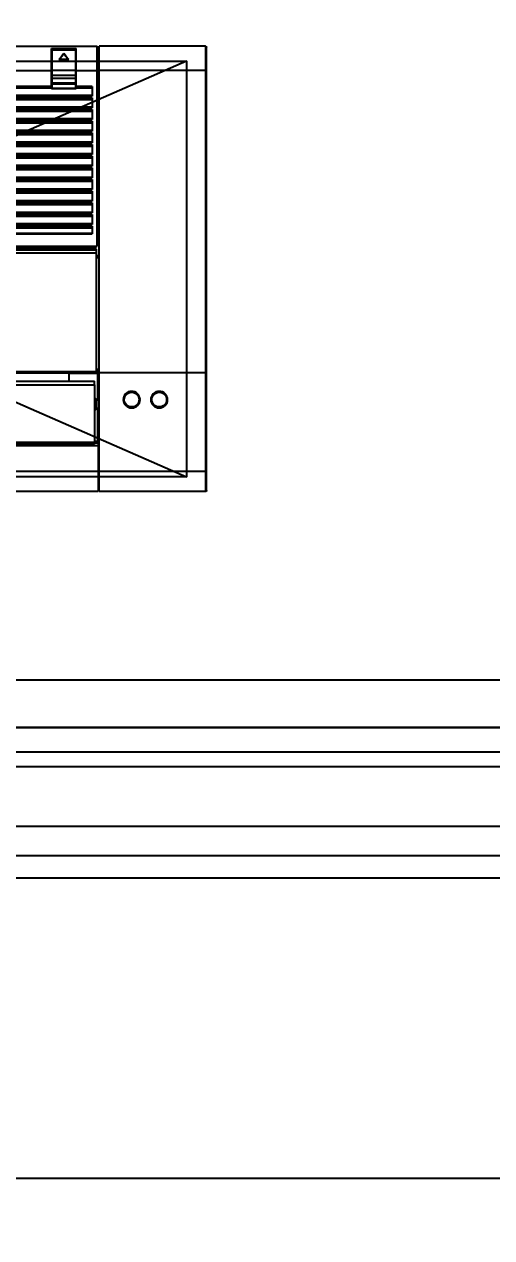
# Model space of a CAD drawing. Header units: millimetres. Extents: x 0 to 460473, y -68369 to 85219.
# Drawn here: x 261559 to 262031, y 8817 to 10043 of the extents above; entities that cross this region are included whole.
import ezdxf

# ---------------------------------------------------------------- set-up
doc = ezdxf.new("R2010")
doc.units = ezdxf.units.MM
doc.header["$LTSCALE"] = 50
for name, color, linetype in [('DIM', 7, 'Continuous'), ('ha', 8, 'Continuous'), ('win', 4, 'Continuous')]:
    doc.layers.add(name, color=color, linetype=linetype)
doc.styles.add('맑은 고딕', font='malgun.ttf')
doc.dimstyles.new('DH IN40', dxfattribs={"dimscale": 40, "dimtxt": 2.5, "dimasz": 1, "dimexe": 1.5, "dimexo": 1.5, "dimtad": 1, "dimdec": 7, "dimlunit": 6, "dimtxsty": '맑은 고딕', "dimblk": 'ARCHTICK', "dimcen": 2.5, "dimclrd": 256, "dimclre": 256, "dimclrt": 256, "dimadec": 0, "dimazin": 0, "dimtfac": 1, "dimtdec": 7, "dimtix": 1, "dimtmove": 0, "dimatfit": 3, "dimldrblk": 'ARCHTICK', "dimfxl": 1, "dimtfillclr": 1, "dimlwd": -1, "dimlwe": -1, "dimarcsym": 0})

# ---------------------------------------------------------------- blocks, each defined once
blk = doc.blocks.new('EWEDSF')
at = {"layer": 'win'}
for p, q in [((229374, 28199.2), (225784, 28199.2)), ((229364, 28111.7), (225784, 28111.7)), ((229364, 28111.7), (227544, 28111.7)), ((229374, 27999.2), (225784, 27999.2)), ((229364, 27999.2), (225784, 27999.2))]:
    blk.add_line(p, q, dxfattribs=at)
for points in [[(227544, 28151.7), (228499, 28151.7), (228499, 28126.7), (227544, 28126.7)], [(227544, 28051.7), (228499, 28051.7), (228499, 28021.7), (227544, 28021.7)]]:
    blk.add_lwpolyline(points, dxfattribs=at)
blk = doc.blocks.new('FSFSGF')
at = {"color": 8}
for p, q in [((325189.3, 83159.6), (325189.4, 83159.7)), ((325189.3, 83159.5), (325189.3, 83159.6)), ((325189.3, 83159.4), (325189.3, 83159.5)), ((325189.3, 83159.4), (325189.3, 83051.9)), ((325189.3, 83159.4), (325191.7, 83159.4)), ((325189.4, 83159.8), (325189.5, 83159.9)), ((325189.4, 83159.7), (325189.4, 83159.8)), ((325189.4, 83159.8), (325189.4, 83159.8)), ((325189.5, 83160), (325189.6, 83160.1)), ((325189.5, 83159.9), (325189.5, 83160)), ((325189.6, 83160.1), (325189.7, 83160.1)), ((325189.7, 83160.1), (325189.8, 83160.2)), ((325189.8, 83160.2), (325189.8, 83160.3)), ((325189.8, 83160.3), (325189.9, 83160.3)), ((325189.9, 83160.3), (325190, 83160.3)), ((325190, 83160.3), (325190.1, 83160.3)), ((325190.1, 83160.3), (325190.2, 83160.4)), ((325190.2, 83160.4), (325190.2, 83160.4)), ((325190.2, 83160.4), (325190.3, 83160.4)), ((325192.7, 83160.4), (325190.3, 83160.4)), ((325190.3, 83160.4), (325190.3, 83160.4)), ((325191.7, 83159.4), (325194.6, 83159.4)), ((325195.5, 83160.4), (325192.7, 83160.4)), ((325194.6, 83159.4), (325198, 83159.4)), ((325198.7, 83160.4), (325195.5, 83160.4)), ((325198, 83159.4), (325201.6, 83159.4)), ((325202.2, 83160.4), (325198.7, 83160.4)), ((325201.6, 83159.4), (325205.6, 83159.4)), ((325206, 83160.4), (325202.2, 83160.4)), ((325205.6, 83159.4), (325209.7, 83159.4)), ((325209.9, 83160.4), (325206, 83160.4)), ((325209.7, 83159.4), (325213.9, 83159.4)), ((325214, 83160.4), (325209.9, 83160.4)), ((325213.9, 83159.4), (325214, 83160.1)), ((325213.9, 83159.4), (325519.3, 83159.4)), ((325213.9, 83159.4), (325213.9, 83051.9)), ((325519.3, 83160.4), (325214, 83160.4)), ((325214, 83160.1), (325214, 83160.4)), ((325618.7, 83160.4), (325519.3, 83160.4)), ((325519.3, 83160.1), (325519.3, 83160.4)), ((325519.3, 83159.4), (325519.3, 83160.1)), ((325519.3, 83159.4), (325618.9, 83159.4)), ((325519.3, 83159.4), (325519.3, 83051.9)), ((325618.7, 83160.4), (325618.8, 83160.1)), ((325622.6, 83160.4), (325618.7, 83160.4)), ((325618.8, 83160.1), (325618.9, 83159.4)), ((325618.9, 83159.4), (325618.9, 83051.9)), ((325618.9, 83159.4), (325623, 83159.4)), ((325626.3, 83160.4), (325622.6, 83160.4)), ((325623, 83159.4), (325626.9, 83159.4)), ((325629.8, 83160.4), (325626.3, 83160.4)), ((325626.9, 83159.4), (325630.5, 83159.4)), ((325633, 83160.4), (325629.8, 83160.4)), ((325630.5, 83159.4), (325633.8, 83159.4)), ((325635.9, 83160.4), (325633, 83160.4)), ((325633.8, 83159.4), (325636.8, 83159.4)), ((325638.3, 83160.4), (325635.9, 83160.4)), ((325636.8, 83159.4), (325639.3, 83159.4)), ((325638.3, 83160.4), (325638.4, 83160.4)), ((325638.4, 83160.4), (325638.4, 83160.4)), ((325638.4, 83160.4), (325638.5, 83160.4)), ((325638.5, 83160.4), (325638.5, 83160.3)), ((325638.5, 83160.3), (325638.6, 83160.3)), ((325638.6, 83160.3), (325638.7, 83160.3)), ((325638.7, 83160.3), (325638.8, 83160.3)), ((325638.8, 83160.3), (325638.9, 83160.2)), ((325638.9, 83160.2), (325638.9, 83160.1)), ((325638.9, 83160.1), (325639, 83160.1)), ((325639, 83160.1), (325639.1, 83160)), ((325639.1, 83160), (325639.1, 83159.9)), ((325639.1, 83159.9), (325639.2, 83159.8)), ((325639.2, 83159.8), (325639.2, 83159.8)), ((325639.2, 83159.8), (325639.3, 83159.7)), ((325639.3, 83159.7), (325639.3, 83159.6)), ((325639.3, 83159.6), (325639.3, 83159.5)), ((325639.3, 83159.5), (325639.3, 83159.4)), ((325639.3, 83159.4), (325639.3, 83051.9)), ((325541.6, 83119.7), (325540.4, 83118.7)), ((325540.8, 83118.5), (325542.3, 83119.6)), ((325543.1, 83120.5), (325541.6, 83119.7)), ((325544, 83120.4), (325541.9, 83119.4)), ((325542.3, 83119.6), (325544.2, 83120.4)), ((325542.3, 83119), (325543.6, 83119.7)), ((325544.6, 83121), (325543.1, 83120.5)), ((325543.6, 83119.7), (325545, 83120.1)), ((325546.3, 83120.7), (325544, 83120.4)), ((325544.2, 83120.4), (325546.2, 83120.7)), ((325546.3, 83121.2), (325544.6, 83121)), ((325545, 83120.1), (325546.4, 83120.2)), ((325546.2, 83120.7), (325546.2, 83120.7)), ((325546.2, 83120.7), (325546.3, 83120.7)), ((325547.9, 83121.1), (325546.3, 83121.2)), ((325546.3, 83120.7), (325548.6, 83120.3)), ((325548.6, 83120.4), (325546.3, 83120.7)), ((325546.4, 83120.2), (325547.9, 83120.1)), ((325549.5, 83120.6), (325547.9, 83121.1)), ((325547.9, 83120.1), (325549.3, 83119.6)), ((325550.7, 83119.3), (325548.6, 83120.4)), ((325548.6, 83120.3), (325550.8, 83119.3)), ((325549.3, 83119.6), (325550.5, 83118.9)), ((325551, 83119.8), (325549.5, 83120.6)), ((325552.2, 83118.8), (325551, 83119.8)), ((325538.1, 83114.3), (325538, 83112.6)), ((325538, 83112.6), (325538.1, 83111)), ((325538.6, 83115.9), (325538.1, 83114.3)), ((325538.1, 83111), (325538.6, 83109.4)), ((325538.8, 83115.2), (325538.4, 83113.5)), ((325538.4, 83112.8), (325538.5, 83114)), ((325538.4, 83113.5), (325538.5, 83111.5)), ((325538.5, 83111.5), (325538.4, 83112.8)), ((325538.5, 83114), (325538.9, 83115.6)), ((325538.8, 83110.1), (325538.5, 83111.5)), ((325538.5, 83111.5), (325539, 83109.6)), ((325539.3, 83117.4), (325538.6, 83115.9)), ((325538.6, 83109.4), (325539.4, 83107.9)), ((325539.5, 83116.8), (325538.8, 83115.2)), ((325539.5, 83108.7), (325538.8, 83110.1)), ((325538.9, 83115.6), (325539.6, 83117)), ((325539, 83112.8), (325539.1, 83114.2)), ((325539.1, 83111.3), (325539, 83112.8)), ((325539, 83109.6), (325540.1, 83107.7)), ((325539.1, 83114.2), (325539.6, 83115.6)), ((325539.5, 83109.9), (325539.1, 83111.3)), ((325540.4, 83118.7), (325539.3, 83117.4)), ((325539.4, 83107.9), (325540.5, 83106.6)), ((325540.5, 83118.2), (325539.5, 83116.8)), ((325540.2, 83108.6), (325539.5, 83109.9)), ((325540.5, 83107.3), (325539.5, 83108.7)), ((325539.6, 83117), (325540.8, 83118.5)), ((325539.6, 83115.6), (325540.2, 83116.9)), ((325540.1, 83107.7), (325541.7, 83106.2)), ((325540.2, 83116.9), (325541.2, 83118.1)), ((325541.1, 83107.5), (325540.2, 83108.6)), ((325541.9, 83119.4), (325540.5, 83118.2)), ((325542.2, 83106.5), (325541.1, 83107.5)), ((325541.2, 83118.1), (325542.3, 83119)), ((325551.5, 83107.4), (325550.4, 83106.4)), ((325550.5, 83118.9), (325551.6, 83118)), ((325552.1, 83118.1), (325550.7, 83119.3)), ((325550.8, 83119.3), (325552.1, 83118.1)), ((325552.5, 83108.5), (325551.5, 83107.4)), ((325551.6, 83118), (325552.5, 83116.8)), ((325551.9, 83107.1), (325553, 83108.6)), ((325552.1, 83118.1), (325553.1, 83116.7)), ((325553.1, 83116.7), (325552.1, 83118.1)), ((325553.1, 83108.7), (325552.1, 83107.3)), ((325553.3, 83117.5), (325552.2, 83118.8)), ((325552.4, 83106.8), (325553.4, 83108.1)), ((325552.5, 83116.8), (325553.2, 83115.5)), ((325553.2, 83109.8), (325552.5, 83108.5)), ((325553, 83108.6), (325553.7, 83109.9)), ((325553.1, 83116.7), (325553.9, 83114.8)), ((325553.7, 83115.5), (325553.1, 83116.7)), ((325553.9, 83110.6), (325553.1, 83108.7)), ((325553.2, 83115.5), (325553.6, 83114.1)), ((325553.6, 83111.2), (325553.2, 83109.8)), ((325554.1, 83116), (325553.3, 83117.5)), ((325553.4, 83108.1), (325554.1, 83109.5)), ((325553.6, 83114.1), (325553.8, 83112.6)), ((325553.8, 83112.6), (325553.6, 83111.2)), ((325554, 83114.3), (325553.7, 83115.5)), ((325553.7, 83109.9), (325554.1, 83111.3)), ((325553.9, 83114.8), (325554.2, 83112.7)), ((325554.2, 83112.7), (325553.9, 83110.6)), ((325554.2, 83112.8), (325554, 83114.3)), ((325554.6, 83114.5), (325554.1, 83116)), ((325554.1, 83111.3), (325554.2, 83112.8)), ((325554.1, 83109.5), (325554.6, 83111.1)), ((325554.8, 83112.8), (325554.6, 83114.5)), ((325554.6, 83111.1), (325554.8, 83112.8)), ((325541.8, 83106.1), (325540.5, 83107.3)), ((325540.5, 83106.6), (325541.8, 83105.6)), ((325541.7, 83106.2), (325543.8, 83105.1)), ((325544, 83105.1), (325541.8, 83106.1)), ((325541.8, 83105.6), (325543.2, 83104.8)), ((325543.5, 83105.8), (325542.2, 83106.5)), ((325543.2, 83104.8), (325544.8, 83104.4)), ((325544.8, 83105.4), (325543.5, 83105.8)), ((325543.8, 83105.1), (325546.2, 83104.7)), ((325546.3, 83104.7), (325544, 83105.1)), ((325546.3, 83105.2), (325544.8, 83105.4)), ((325544.8, 83104.4), (325546.4, 83104.2)), ((325545.3, 83104.8), (325545.4, 83104.8)), ((325545.4, 83104.8), (325545.7, 83104.9)), ((325545.7, 83104.9), (325546, 83104.9)), ((325546, 83104.9), (325546, 83104.9)), ((325546, 83104.9), (325546.1, 83104.9)), ((325546.1, 83104.9), (325546.7, 83104.8)), ((325546.2, 83104.7), (325546.2, 83104.7)), ((325546.2, 83104.7), (325546.3, 83104.7)), ((325547.7, 83105.3), (325546.3, 83105.2)), ((325548.7, 83105.1), (325546.3, 83104.7)), ((325546.3, 83104.7), (325548.5, 83105)), ((325546.4, 83104.2), (325548.1, 83104.4)), ((325549.1, 83105.8), (325547.7, 83105.3)), ((325548.1, 83104.4), (325549.7, 83104.9)), ((325548.5, 83105), (325550.5, 83105.9)), ((325550.8, 83106.2), (325548.7, 83105.1)), ((325550.4, 83106.4), (325549.1, 83105.8)), ((325549.7, 83104.9), (325551.1, 83105.7)), ((325550.5, 83105.9), (325551.9, 83107.1)), ((325552.1, 83107.3), (325550.8, 83106.2)), ((325551.1, 83105.7), (325552.4, 83106.8)), ((325538.1, 83086.4), (325538, 83084.7)), ((325538, 83084.7), (325538.1, 83083.1)), ((325538.6, 83088), (325538.1, 83086.4)), ((325538.1, 83083.1), (325538.6, 83081.5)), ((325538.8, 83087.3), (325538.4, 83085.6)), ((325538.4, 83084.9), (325538.5, 83086.1)), ((325538.4, 83085.6), (325538.5, 83083.6)), ((325538.5, 83083.6), (325538.4, 83084.9)), ((325538.5, 83086.1), (325538.9, 83087.7)), ((325538.5, 83083.6), (325539, 83081.7)), ((325538.8, 83082.2), (325538.5, 83083.6)), ((325539.3, 83089.5), (325538.6, 83088)), ((325539.5, 83088.9), (325538.8, 83087.3)), ((325538.9, 83087.7), (325539.6, 83089.1)), ((325539, 83084.9), (325539.1, 83086.3)), ((325539.1, 83083.4), (325539, 83084.9)), ((325539.1, 83086.3), (325539.6, 83087.7)), ((325539.5, 83082), (325539.1, 83083.4)), ((325540.4, 83090.8), (325539.3, 83089.5)), ((325540.5, 83090.3), (325539.5, 83088.9)), ((325539.6, 83089.1), (325540.8, 83090.6)), ((325539.6, 83087.7), (325540.2, 83089)), ((325540.2, 83089), (325541.2, 83090.2)), ((325541.6, 83091.8), (325540.4, 83090.8)), ((325541.9, 83091.5), (325540.5, 83090.3)), ((325540.8, 83090.6), (325542.3, 83091.7)), ((325541.2, 83090.2), (325542.3, 83091.1)), ((325543.1, 83092.6), (325541.6, 83091.8)), ((325544, 83092.5), (325541.9, 83091.5)), ((325542.3, 83091.7), (325544.2, 83092.5)), ((325542.3, 83091.1), (325543.6, 83091.8)), ((325544.6, 83093.1), (325543.1, 83092.6)), ((325543.6, 83091.8), (325545, 83092.2)), ((325546.3, 83092.8), (325544, 83092.5)), ((325544.2, 83092.5), (325546.2, 83092.8)), ((325546.3, 83093.3), (325544.6, 83093.1)), ((325545, 83092.2), (325546.4, 83092.3)), ((325546.2, 83092.8), (325546.2, 83092.8)), ((325546.2, 83092.8), (325546.3, 83092.8)), ((325547.9, 83093.2), (325546.3, 83093.3)), ((325548.6, 83092.5), (325546.3, 83092.8)), ((325546.3, 83092.8), (325548.6, 83092.4)), ((325546.4, 83092.3), (325547.9, 83092.2)), ((325549.5, 83092.7), (325547.9, 83093.2)), ((325547.9, 83092.2), (325549.3, 83091.7)), ((325550.7, 83091.4), (325548.6, 83092.5)), ((325548.6, 83092.4), (325550.8, 83091.4)), ((325549.3, 83091.7), (325550.5, 83091)), ((325551, 83091.9), (325549.5, 83092.7)), ((325550.5, 83091), (325551.6, 83090.1)), ((325552.1, 83090.2), (325550.7, 83091.4)), ((325550.8, 83091.4), (325552.1, 83090.2)), ((325552.2, 83090.9), (325551, 83091.9)), ((325551.6, 83090.1), (325552.5, 83088.9)), ((325553.1, 83088.8), (325552.1, 83090.2)), ((325552.1, 83090.2), (325553.1, 83088.8)), ((325553.3, 83089.6), (325552.2, 83090.9)), ((325552.5, 83088.9), (325553.2, 83087.6)), ((325553.7, 83087.6), (325553.1, 83088.8)), ((325553.1, 83088.8), (325553.9, 83086.9)), ((325553.2, 83087.6), (325553.6, 83086.2)), ((325553.6, 83083.3), (325553.2, 83081.9)), ((325554.1, 83088.1), (325553.3, 83089.6)), ((325553.6, 83086.2), (325553.8, 83084.7)), ((325553.8, 83084.7), (325553.6, 83083.3)), ((325554, 83086.4), (325553.7, 83087.6)), ((325553.7, 83082), (325554.1, 83083.4)), ((325553.9, 83086.9), (325554.2, 83084.8)), ((325554.2, 83084.8), (325553.9, 83082.7)), ((325554.2, 83084.9), (325554, 83086.4)), ((325554.6, 83086.6), (325554.1, 83088.1)), ((325554.1, 83083.4), (325554.2, 83084.9)), ((325554.1, 83081.6), (325554.6, 83083.2)), ((325554.8, 83084.9), (325554.6, 83086.6)), ((325554.6, 83083.2), (325554.8, 83084.9)), ((325538.6, 83081.5), (325539.4, 83080)), ((325539.5, 83080.8), (325538.8, 83082.2)), ((325539, 83081.7), (325540.1, 83079.8)), ((325539.4, 83080), (325540.5, 83078.7)), ((325540.2, 83080.7), (325539.5, 83082)), ((325540.5, 83079.4), (325539.5, 83080.8)), ((325540.1, 83079.8), (325541.7, 83078.3)), ((325541.1, 83079.6), (325540.2, 83080.7)), ((325541.8, 83078.2), (325540.5, 83079.4)), ((325540.5, 83078.7), (325541.8, 83077.7)), ((325542.2, 83078.6), (325541.1, 83079.6)), ((325541.7, 83078.3), (325543.8, 83077.2)), ((325544, 83077.2), (325541.8, 83078.2)), ((325541.8, 83077.7), (325543.2, 83076.9)), ((325543.5, 83077.9), (325542.2, 83078.6)), ((325543.2, 83076.9), (325544.8, 83076.5)), ((325544.8, 83077.5), (325543.5, 83077.9)), ((325543.8, 83077.2), (325546.2, 83076.8)), ((325546.3, 83076.8), (325544, 83077.2)), ((325546.3, 83077.3), (325544.8, 83077.5)), ((325544.8, 83076.5), (325546.4, 83076.3)), ((325546.2, 83076.8), (325546.2, 83076.8)), ((325546.2, 83076.8), (325546.3, 83076.8)), ((325547.7, 83077.4), (325546.3, 83077.3)), ((325548.7, 83077.2), (325546.3, 83076.8)), ((325546.3, 83076.8), (325548.5, 83077.1)), ((325546.4, 83076.3), (325548.1, 83076.5)), ((325549.1, 83077.9), (325547.7, 83077.4)), ((325548.1, 83076.5), (325549.7, 83077)), ((325548.5, 83077.1), (325550.5, 83078)), ((325550.8, 83078.3), (325548.7, 83077.2)), ((325550.4, 83078.5), (325549.1, 83077.9)), ((325549.7, 83077), (325551.1, 83077.8)), ((325551.5, 83079.5), (325550.4, 83078.5)), ((325550.5, 83078), (325551.9, 83079.2)), ((325552.1, 83079.4), (325550.8, 83078.3)), ((325551.1, 83077.8), (325552.4, 83078.9)), ((325552.5, 83080.6), (325551.5, 83079.5)), ((325551.9, 83079.2), (325553, 83080.7)), ((325553.1, 83080.8), (325552.1, 83079.4)), ((325552.4, 83078.9), (325553.4, 83080.2)), ((325553.2, 83081.9), (325552.5, 83080.6)), ((325553, 83080.7), (325553.7, 83082)), ((325553.9, 83082.7), (325553.1, 83080.8)), ((325553.4, 83080.2), (325554.1, 83081.6)), ((325191.7, 83051.9), (325189.3, 83051.9)), ((325189.3, 82270.9), (325189.3, 83049.9)), ((325191.7, 83049.9), (325189.3, 83049.9)), ((325194.6, 83051.9), (325191.7, 83051.9)), ((325194.6, 83049.9), (325191.7, 83049.9)), ((325192.3, 83051.9), (325192.3, 83049.9)), ((325193.4, 83049.9), (325193.4, 83051.9)), ((325198, 83051.9), (325194.6, 83051.9)), ((325198, 83049.9), (325194.6, 83049.9)), ((325201.6, 83051.9), (325198, 83051.9)), ((325201.6, 83049.9), (325198, 83049.9)), ((325205.6, 83051.9), (325201.6, 83051.9)), ((325205.6, 83049.9), (325201.6, 83049.9)), ((325209.7, 83051.9), (325205.6, 83051.9)), ((325209.7, 83049.9), (325205.6, 83049.9)), ((325213.9, 83051.9), (325209.7, 83051.9)), ((325213.9, 83049.9), (325209.7, 83049.9)), ((325519.3, 83051.9), (325213.9, 83051.9)), ((325391.4, 83049.9), (325213.9, 83049.9)), ((325213.9, 83028.9), (325213.9, 83049.9)), ((325214, 83051.9), (325214, 83049.9)), ((325384.6, 83051.9), (325384.6, 83049.9)), ((325386.5, 83049.9), (325386.5, 83051.9)), ((325391.4, 82270.9), (325391.4, 83049.9)), ((325391.4, 83048.4), (325392.1, 83048.4)), ((325392.1, 83048.4), (325392.9, 83048.4)), ((325392.9, 83027.9), (325392.9, 83048.4)), ((325394.4, 83049.4), (325394.4, 82271.4)), ((325394.6, 83049.4), (325394.4, 83049.4)), ((325395, 83049.4), (325394.6, 83049.4)), ((325395, 82271.4), (325395, 83049.4)), ((325398.4, 83049.4), (325395, 83049.4)), ((325398.4, 83049.4), (325398.4, 82271.4)), ((325518.3, 83049.4), (325398.4, 83049.4)), ((325401.1, 83051.9), (325401.1, 83049.4)), ((325402.9, 83049.4), (325402.9, 83051.9)), ((325515.8, 83050.9), (325515.8, 83049.4)), ((325519.2, 83050.9), (325515.8, 83050.9)), ((325516.3, 83049.4), (325516.3, 83050.9)), ((325518.3, 83049.4), (325518.3, 82271.4)), ((325519, 83049.4), (325518.3, 83049.4)), ((325519.3, 83049.4), (325519, 83049.4)), ((325519.1, 83050.9), (325519.1, 83049.4)), ((325519.2, 83051.9), (325519.2, 83050.9)), ((325519.2, 83050.9), (325592.8, 83050.9)), ((325618.9, 83051.9), (325519.3, 83051.9)), ((325519.3, 83049.4), (325519.3, 83050.9)), ((325519.5, 83050.7), (325519.3, 83050.9)), ((325519.3, 82271.4), (325519.3, 83049.4)), ((325519.8, 83050.4), (325519.5, 83050.7)), ((325519.8, 83021.4), (325519.8, 83050.4)), ((325519.8, 83050.4), (325546.5, 83050.4)), ((325527.8, 82273.4), (325527.8, 83047.4)), ((325528.4, 83047.4), (325527.8, 83047.4)), ((325529.7, 83047.4), (325528.4, 83047.4)), ((325531.3, 83047.4), (325529.7, 83047.4)), ((325531.3, 82273.4), (325531.3, 83047.4)), ((325531.3, 83047.4), (325589.6, 83047.4)), ((325545.5, 83047.4), (325545.5, 83048.4)), ((325545.5, 83048.4), (325545.8, 83048.4)), ((325545.8, 83048.4), (325546.6, 83048.4)), ((325546.4, 83048.9), (325546, 83048.9)), ((325547.5, 83048.9), (325546.4, 83048.9)), ((325546.5, 83049), (325546.5, 83050.9)), ((325546.9, 83049), (325546.5, 83049)), ((325546.6, 83048.4), (325547.8, 83048.4)), ((325547.9, 83049), (325546.9, 83049)), ((325549.1, 83048.9), (325547.5, 83048.9)), ((325547.8, 83048.4), (325549.3, 83048.4)), ((325549.3, 83049), (325547.9, 83049)), ((325551, 83048.9), (325549.1, 83048.9)), ((325551, 83049), (325549.3, 83049)), ((325549.3, 83048.4), (325551, 83048.4)), ((325552.8, 83049), (325551, 83049)), ((325553, 83048.9), (325551, 83048.9)), ((325551, 83048.4), (325552.7, 83048.4)), ((325552.7, 83048.4), (325554.3, 83048.4)), ((325554.2, 83049), (325552.8, 83049)), ((325554.6, 83048.9), (325553, 83048.9)), ((325555.2, 83049), (325554.2, 83049)), ((325554.3, 83048.4), (325555.5, 83048.4)), ((325555.7, 83048.9), (325554.6, 83048.9)), ((325555.5, 83049), (325555.2, 83049)), ((325555.5, 83050.9), (325555.5, 83049)), ((325555.5, 83050.4), (325588.8, 83050.4)), ((325555.5, 83048.4), (325556.3, 83048.4)), ((325556, 83048.9), (325555.7, 83048.9)), ((325556.3, 83048.4), (325556.5, 83048.4)), ((325556.5, 83048.4), (325556.5, 83047.4)), ((325588.8, 83050.7), (325588.8, 83050.9)), ((325588.9, 83050.9), (325588.8, 83050.9)), ((325588.8, 83050.4), (325588.8, 83050.7)), ((325588.8, 83050.4), (325588.8, 83047.4)), ((325588.8, 83050.4), (325589.2, 83050.4)), ((325589, 83050.8), (325588.9, 83050.9)), ((325588.9, 83050.9), (325588.9, 83050.9)), ((325589.1, 83050.8), (325589, 83050.8)), ((325589.1, 83050.7), (325589.1, 83050.8)), ((325589.1, 83050.8), (325589.1, 83050.8)), ((325589.2, 83050.7), (325589.1, 83050.7)), ((325589.3, 83050.6), (325589.2, 83050.7)), ((325589.2, 83050.7), (325589.2, 83050.7)), ((325589.2, 83050.4), (325589.3, 83050.4)), ((325589.3, 83050.5), (325589.3, 83050.6)), ((325589.3, 83050.4), (325589.3, 83050.5)), ((325589.3, 83050.5), (325589.3, 83050.5)), ((325589.3, 83050.5), (325589.3, 83050.5)), ((325589.3, 83050.4), (325589.3, 83047.4)), ((325589.3, 83050.4), (325589.3, 83050.4)), ((325589.6, 83047.4), (325589.6, 82273.4)), ((325590.8, 83047.4), (325589.6, 83047.4)), ((325590.2, 83050.9), (325590.2, 83047.4)), ((325591.3, 83047.4), (325590.8, 83047.4)), ((325591.3, 82273.4), (325591.3, 83047.4)), ((325592.8, 82269.9), (325592.8, 83050.9)), ((325592.8, 83050.9), (325618.9, 83050.9)), ((325618.6, 83051.9), (325618.6, 83050.9)), ((325623, 83051.9), (325618.9, 83051.9)), ((325618.9, 83050.9), (325618.9, 82269.9)), ((325618.9, 83050.9), (325623, 83050.9)), ((325626.9, 83051.9), (325623, 83051.9)), ((325623, 83050.9), (325626.9, 83050.9)), ((325630.5, 83051.9), (325626.9, 83051.9)), ((325626.9, 83050.9), (325630.5, 83050.9)), ((325633.8, 83051.9), (325630.5, 83051.9)), ((325630.5, 83050.9), (325633.8, 83050.9)), ((325636.8, 83051.9), (325633.8, 83051.9)), ((325633.8, 83050.9), (325636.8, 83050.9)), ((325639.3, 83051.9), (325636.8, 83051.9)), ((325636.8, 83050.9), (325639.3, 83050.9)), ((325637.3, 83051.9), (325637.3, 83050.9)), ((325639.3, 83050.9), (325639.3, 82269.9)), ((325229.9, 83044.9), (325239.7, 83044.9)), ((325229.9, 83044.9), (325229.9, 83028.9)), ((325231.3, 83028.9), (325231.3, 83044.9)), ((325239.2, 83044.9), (325239.2, 82963.4)), ((325239.7, 82276.4), (325239.7, 83044.9)), ((325241.4, 83044.9), (325241.4, 82276.4)), ((325241.4, 83044.9), (325251.5, 83044.9)), ((325241.9, 82276.4), (325241.9, 83044.9)), ((325243.1, 82963.4), (325243.1, 83044.9)), ((325251, 83044.9), (325251, 82963.4)), ((325251.5, 82276.4), (325251.5, 83044.9)), ((325253.2, 83044.9), (325253.2, 82276.4)), ((325253.2, 83044.9), (325263.3, 83044.9)), ((325253.7, 82276.4), (325253.7, 83044.9)), ((325254.9, 82963.4), (325254.9, 83044.9)), ((325262.8, 83044.9), (325262.8, 82963.4)), ((325263.3, 82276.4), (325263.3, 83044.9)), ((325265, 83044.9), (325265, 82276.4)), ((325265, 83044.9), (325275.1, 83044.9)), ((325265.4, 82276.4), (325265.4, 83044.9)), ((325266.7, 82963.4), (325266.7, 83044.9)), ((325274.6, 83044.9), (325274.6, 82963.4)), ((325275.1, 82276.4), (325275.1, 83044.9)), ((325276.8, 83044.9), (325276.8, 82276.4)), ((325276.8, 83044.9), (325286.9, 83044.9)), ((325277.2, 82276.4), (325277.2, 83044.9)), ((325278.5, 82963.4), (325278.5, 83044.9)), ((325286.4, 83044.9), (325286.4, 82963.4)), ((325286.9, 82276.4), (325286.9, 83044.9)), ((325288.6, 83044.9), (325288.6, 82276.4)), ((325288.6, 83044.9), (325298.7, 83044.9)), ((325289, 82276.4), (325289, 83044.9)), ((325290.2, 82963.4), (325290.2, 83044.9)), ((325298.2, 83044.9), (325298.2, 82963.4)), ((325298.7, 82276.4), (325298.7, 83044.9)), ((325300.4, 83044.9), (325300.4, 82276.4)), ((325300.4, 83044.9), (325310.5, 83044.9)), ((325300.8, 82276.4), (325300.8, 83044.9)), ((325302, 82963.4), (325302, 83044.9)), ((325310, 83044.9), (325310, 82963.4)), ((325310.5, 82276.4), (325310.5, 83044.9)), ((325312.2, 83044.9), (325312.2, 82276.4)), ((325312.2, 83044.9), (325322.3, 83044.9)), ((325312.6, 82276.4), (325312.6, 83044.9)), ((325313.8, 82963.4), (325313.8, 83044.9)), ((325321.8, 83044.9), (325321.8, 82963.4)), ((325322.3, 82276.4), (325322.3, 83044.9)), ((325323.9, 83044.9), (325323.9, 82276.4)), ((325323.9, 83044.9), (325334.1, 83044.9)), ((325324.4, 82276.4), (325324.4, 83044.9)), ((325325.6, 82963.4), (325325.6, 83044.9)), ((325333.6, 83044.9), (325333.6, 82963.4)), ((325334.1, 82276.4), (325334.1, 83044.9)), ((325335.7, 83044.9), (325335.7, 82276.4)), ((325335.7, 83044.9), (325345.8, 83044.9)), ((325336.2, 82276.4), (325336.2, 83044.9)), ((325337.4, 82963.4), (325337.4, 83044.9)), ((325345.4, 83044.9), (325345.4, 82963.4)), ((325345.8, 82276.4), (325345.8, 83044.9)), ((325347.5, 83044.9), (325347.5, 82276.4)), ((325347.5, 83044.9), (325357.6, 83044.9)), ((325348, 82276.4), (325348, 83044.9)), ((325349.2, 82963.4), (325349.2, 83044.9)), ((325357.2, 83044.9), (325357.2, 82963.4)), ((325357.6, 82276.4), (325357.6, 83044.9)), ((325359.3, 83044.9), (325359.3, 82276.4)), ((325359.3, 83044.9), (325369.4, 83044.9)), ((325359.8, 82276.4), (325359.8, 83044.9)), ((325361, 82963.4), (325361, 83044.9)), ((325368.9, 83044.9), (325368.9, 82963.4)), ((325369.4, 82276.4), (325369.4, 83044.9)), ((325371.1, 83044.9), (325371.1, 82276.4)), ((325371.1, 83044.9), (325378.9, 83044.9)), ((325371.6, 82276.4), (325371.6, 83044.9)), ((325372.8, 82963.4), (325372.8, 83044.9)), ((325378.4, 83044.9), (325378.4, 82276.4)), ((325378.9, 82276.4), (325378.9, 83044.9)), ((325191.7, 83003.9), (325191.7, 83028.9)), ((325194.6, 83028.9), (325191.7, 83028.9)), ((325192.7, 83028.3), (325192.7, 83004.5)), ((325192.7, 83028.3), (325192.8, 83028.3)), ((325192.8, 83028.3), (325192.9, 83028.3)), ((325192.9, 83028.3), (325193, 83028.6)), ((325192.9, 83004.5), (325192.9, 83028.3)), ((325192.9, 83028.3), (325195.7, 83028.3)), ((325193, 83028.6), (325193.2, 83028.8)), ((325196, 83028.8), (325193.2, 83028.8)), ((325198, 83028.9), (325194.6, 83028.9)), ((325195.7, 83028.3), (325198.9, 83028.3)), ((325199.2, 83028.8), (325196, 83028.8)), ((325201.6, 83028.9), (325198, 83028.9)), ((325198.9, 83028.3), (325202.4, 83028.3)), ((325202.6, 83028.8), (325199.2, 83028.8)), ((325205.6, 83028.9), (325201.6, 83028.9)), ((325202.4, 83028.3), (325206.1, 83028.3)), ((325206.3, 83028.8), (325202.6, 83028.8)), ((325205.2, 83028.8), (325205.3, 83028.9)), ((325209.7, 83028.9), (325205.6, 83028.9)), ((325206.1, 83028.3), (325210, 83028.3)), ((325210.1, 83028.8), (325206.3, 83028.8)), ((325207.6, 83028.9), (325207.6, 83028.8)), ((325213.9, 83028.9), (325209.7, 83028.9)), ((325210, 83028.3), (325213.9, 83028.3)), ((325214, 83028.8), (325210.1, 83028.8)), ((325212.6, 83028.8), (325212.6, 83028.9)), ((325229.9, 83028.9), (325213.9, 83028.9)), ((325213.9, 83028.3), (325214, 83028.6)), ((325213.9, 83028.3), (325213.9, 83004.5)), ((325213.9, 83028.3), (325216, 83028.3)), ((325214, 83028.6), (325214, 83028.8)), ((325215.7, 83028.8), (325214, 83028.8)), ((325214.6, 83028.9), (325214.6, 83028.8)), ((325217.2, 83028.8), (325215.7, 83028.8)), ((325216, 83028.3), (325217.7, 83028.3)), ((325218.5, 83028.8), (325217.2, 83028.8)), ((325217.7, 83028.3), (325218.9, 83028.3)), ((325219.3, 83028.8), (325218.5, 83028.8)), ((325218.9, 83028.3), (325219, 83028.6)), ((325218.9, 83028.3), (325218.9, 83004.5)), ((325218.9, 83028.3), (325220, 83028.3)), ((325219, 83028.6), (325219.3, 83028.8)), ((325220.2, 83028.8), (325219.3, 83028.8)), ((325220, 83028.3), (325221.7, 83028.3)), ((325221.7, 83028.8), (325220.2, 83028.8)), ((325226.6, 83028.8), (325221.7, 83028.8)), ((325221.7, 83028.8), (325221.7, 83028.6)), ((325221.7, 83028.6), (325221.7, 83028.3)), ((325221.7, 83028.3), (325226.6, 83028.3)), ((325221.7, 83004.5), (325221.7, 83028.3)), ((325226.8, 83028.8), (325226.6, 83028.8)), ((325226.6, 83028.8), (325226.6, 83028.6)), ((325226.6, 83028.6), (325226.6, 83028.3)), ((325226.6, 83028.3), (325226.6, 83004.5)), ((325226.6, 83028.3), (325227.1, 83028.3)), ((325227, 83028.8), (325226.8, 83028.8)), ((325231.5, 83028.8), (325227, 83028.8)), ((325227, 83028.8), (325227.3, 83028.6)), ((325227.1, 83028.3), (325227.5, 83028.3)), ((325227.3, 83028.6), (325227.5, 83028.3)), ((325227.5, 83004.5), (325227.5, 83028.3)), ((325227.5, 83028.3), (325232.1, 83028.3)), ((325231.3, 83028.9), (325229.9, 83028.9)), ((325231.3, 83028.9), (325232.3, 83028.9)), ((325231.9, 83028.6), (325231.5, 83028.8)), ((325232.1, 83028.3), (325231.9, 83028.6)), ((325232.1, 83028.3), (325232.1, 83004.5)), ((325232.3, 83028.9), (325232.3, 83003.9)), ((325391.3, 83025.4), (325391.9, 83025.5)), ((325392, 83028.2), (325391.4, 83028.3)), ((325391.4, 83027.9), (325392.1, 83027.9)), ((325392.1, 83025.9), (325391.4, 83025.9)), ((325391.9, 83025.5), (325392.1, 83025.5)), ((325392.4, 83028.1), (325392, 83028.2)), ((325392.1, 83027.9), (325392.9, 83027.9)), ((325392.9, 83025.9), (325392.1, 83025.9)), ((325392.1, 83025.5), (325392.3, 83025.5)), ((325392.3, 83025.5), (325392.4, 83025.6)), ((325392.7, 83028), (325392.4, 83028.1)), ((325392.4, 83025.6), (325392.5, 83025.6)), ((325392.5, 83025.6), (325392.6, 83025.6)), ((325392.6, 83025.6), (325392.6, 83025.7)), ((325392.6, 83025.7), (325392.7, 83025.7)), ((325392.8, 83028), (325392.7, 83028)), ((325392.7, 83025.7), (325392.7, 83025.7)), ((325392.7, 83025.7), (325392.8, 83025.7)), ((325392.9, 83027.9), (325392.8, 83028)), ((325392.8, 83025.7), (325392.8, 83025.8)), ((325392.8, 83025.8), (325392.8, 83025.8)), ((325392.8, 83025.8), (325392.9, 83025.8)), ((325392.9, 83027.9), (325392.9, 83027.9)), ((325392.9, 83027.9), (325392.9, 83027.9)), ((325392.9, 83027.9), (325392.9, 83027.9)), ((325392.9, 83027.9), (325392.9, 83027.9)), ((325392.9, 83027.9), (325392.9, 83027.9)), ((325392.9, 83027.9), (325392.9, 83027.9)), ((325392.9, 82350.4), (325392.9, 83025.9)), ((325392.9, 83025.8), (325392.9, 83025.9)), ((325392.9, 83025.9), (325392.9, 83025.9)), ((325392.9, 83025.9), (325392.9, 83025.9)), ((325392.9, 83025.8), (325392.9, 83025.8)), ((325392.9, 83025.8), (325392.9, 83025.8)), ((325392.9, 83025.8), (325392.9, 83025.8)), ((325199.7, 83018.8), (325196.8, 83016.4)), ((325196.8, 83016.4), (325199.7, 83014)), ((325196.8, 83016.4), (325196.8, 83016.4)), ((325196.8, 83016.4), (325196.8, 83016.4)), ((325196.8, 83016.4), (325196.8, 83016.4)), ((325196.8, 83016.4), (325196.9, 83016.4)), ((325196.9, 83016.4), (325199.7, 83018.7)), ((325199.7, 83014), (325196.9, 83016.4)), ((325196.9, 83016.4), (325196.9, 83016.4)), ((325196.9, 83016.4), (325196.9, 83016.4)), ((325196.9, 83016.4), (325196.9, 83016.4)), ((325196.9, 83016.4), (325196.9, 83016.4)), ((325202.8, 83021.3), (325199.7, 83018.8)), ((325199.7, 83018.7), (325202.7, 83021.2)), ((325199.7, 83014), (325202.8, 83011.4)), ((325202.7, 83011.6), (325199.7, 83014)), ((325202.7, 83021.2), (325202.7, 83021.3)), ((325202.7, 83021.3), (325202.8, 83021.3)), ((325202.7, 83021.2), (325202.7, 83011.6)), ((325202.7, 83021.2), (325202.7, 83021.2)), ((325202.7, 83021.2), (325202.7, 83021.2)), ((325202.7, 83021.2), (325202.7, 83021.2)), ((325202.7, 83021.2), (325202.7, 83021.2)), ((325202.7, 83021.2), (325202.7, 83021.2)), ((325202.7, 83011.5), (325202.7, 83011.6)), ((325202.7, 83011.6), (325202.7, 83011.6)), ((325202.7, 83011.6), (325202.7, 83011.6)), ((325202.7, 83011.6), (325202.7, 83011.6)), ((325202.7, 83011.6), (325202.7, 83011.6)), ((325202.8, 83011.4), (325202.7, 83011.5)), ((325202.7, 83011.5), (325202.7, 83011.5)), ((325202.8, 83011.4), (325202.8, 83021.4)), ((325202.8, 83021.4), (325202.8, 83021.3)), ((325202.8, 83021.3), (325202.8, 83021.3)), ((325202.8, 83021.3), (325202.8, 83021.3)), ((325202.8, 83021.3), (325202.8, 83021.3)), ((325202.8, 83011.4), (325202.8, 83011.4)), ((325202.8, 83011.4), (325202.8, 83011.4)), ((325202.8, 83011.4), (325202.8, 83011.4)), ((325202.8, 83011.4), (325202.8, 83011.4)), ((325519.3, 83021.4), (325519.5, 83021.4)), ((325519.5, 83021.4), (325519.8, 83021.4)), ((325519.8, 83021.4), (325527.8, 83021.4)), ((325194.6, 83003.9), (325191.7, 83003.9)), ((325192.8, 83004.5), (325192.7, 83004.5)), ((325192.9, 83004.5), (325192.8, 83004.5)), ((325195.7, 83004.5), (325192.9, 83004.5)), ((325193, 83004.1), (325192.9, 83004.5)), ((325193.2, 83004), (325193, 83004.1)), ((325193.2, 83004), (325196, 83004)), ((325198, 83003.9), (325194.6, 83003.9)), ((325198.9, 83004.5), (325195.7, 83004.5)), ((325196, 83004), (325199.2, 83004)), ((325201.6, 83003.9), (325198, 83003.9)), ((325202.4, 83004.5), (325198.9, 83004.5)), ((325199.2, 83004), (325202.6, 83004)), ((325205.6, 83003.9), (325201.6, 83003.9)), ((325206.1, 83004.5), (325202.4, 83004.5)), ((325202.6, 83004), (325206.3, 83004)), ((325205.2, 83004), (325205.3, 83003.9)), ((325209.7, 83003.9), (325205.6, 83003.9)), ((325210, 83004.5), (325206.1, 83004.5)), ((325206.3, 83004), (325210.1, 83004)), ((325207.6, 83003.9), (325207.6, 83004)), ((325213.9, 83003.9), (325209.7, 83003.9)), ((325213.9, 83004.5), (325210, 83004.5)), ((325210.1, 83004), (325214, 83004)), ((325212.6, 83004), (325212.6, 83003.9)), ((325214, 83004.1), (325213.9, 83004.5)), ((325216, 83004.5), (325213.9, 83004.5)), ((325213.9, 82748.4), (325213.9, 83003.9)), ((325229.9, 83003.9), (325213.9, 83003.9)), ((325214, 83004), (325214, 83004.1)), ((325214, 83004), (325215.7, 83004)), ((325214.6, 83003.9), (325214.6, 83004)), ((325215.7, 83004), (325217.2, 83004)), ((325217.7, 83004.5), (325216, 83004.5)), ((325217.2, 83004), (325218.5, 83004)), ((325218.9, 83004.5), (325217.7, 83004.5)), ((325218.5, 83004), (325219.3, 83004)), ((325220, 83004.5), (325218.9, 83004.5)), ((325219, 83004.1), (325218.9, 83004.5)), ((325219.3, 83004), (325219, 83004.1)), ((325219.3, 83004), (325220.2, 83004)), ((325221.7, 83004.5), (325220, 83004.5)), ((325220.2, 83004), (325221.7, 83004)), ((325226.6, 83004.5), (325221.7, 83004.5)), ((325221.7, 83004.5), (325221.7, 83004.1)), ((325221.7, 83004.1), (325221.7, 83004)), ((325221.7, 83004), (325226.6, 83004)), ((325227.1, 83004.5), (325226.6, 83004.5)), ((325226.6, 83004.5), (325226.6, 83004.1)), ((325226.6, 83004.1), (325226.6, 83004)), ((325226.6, 83004), (325226.8, 83004)), ((325226.8, 83004), (325227, 83004)), ((325227.3, 83004.1), (325227, 83004)), ((325227, 83004), (325231.5, 83004)), ((325227.5, 83004.5), (325227.1, 83004.5)), ((325227.5, 83004.5), (325227.3, 83004.1)), ((325232.1, 83004.5), (325227.5, 83004.5)), ((325229.9, 83003.9), (325229.9, 82748.4)), ((325231.3, 83003.9), (325229.9, 83003.9)), ((325231.3, 82963.4), (325231.3, 83003.9)), ((325231.3, 83003.9), (325232.3, 83003.9)), ((325231.5, 83004), (325231.9, 83004.1)), ((325231.9, 83004.1), (325232.1, 83004.5))]:
    blk.add_line(p, q, dxfattribs=at)
at = {"color": 1}
for p, q in [((325204.3, 82180.4), (325624.3, 83140.4)), ((325204.3, 83140.4), (325624.3, 82180.4))]:
    blk.add_line(p, q, dxfattribs=at)
blk.add_lwpolyline([(325204.3, 82180.4), (325204.3, 83140.4), (325624.3, 83140.4), (325624.3, 82180.4)], close=True, dxfattribs=at)
at = {"color": 8}
for centre, radius, start, end in [((325546, 83048.4), 0.5, 90, 180), ((325546.4, 83049), 0.1, 270, 0), ((325555.6, 83049), 0.1, 180, 270), ((325556, 83048.4), 0.5, 0, 90), ((325193.2, 83028.3), 0.5, 90, 180), ((325206.3, 83028.8), 0.5, 168.4603, 180), ((325206.3, 83028.8), 0.5, 0, 11.5397), ((325193.2, 83004.5), 0.5, 180, 270), ((325206.3, 83004), 0.5, 180, 191.5397), ((325206.3, 83004), 0.5, 348.4603, 0)]:
    blk.add_arc(centre, radius, start, end, dxfattribs=at)
blk = doc.blocks.new('_ArchTick')
at = {"color": 0, "linetype": 'ByBlock', "const_width": 0.15}
blk.add_lwpolyline([(-0.5, -0.5), (0.5, 0.5)], dxfattribs=at)
blk = doc.blocks.new('*D306')
at = {"layer": 'Defpoints', "color": 0, "transparency": 16777216}
for p in [(259281.3, 9180.8), (263061.3, 9180.8), (263061.3, 8877.2)]:
    blk.add_point(p, dxfattribs=at)
at = {"layer": 'DIM', "transparency": 16777216}
for p, q in [((259281.3, 9120.8), (259281.3, 8817.2)), ((263061.3, 9120.8), (263061.3, 8817.2)), ((259281.3, 8877.2), (263061.3, 8877.2))]:
    blk.add_line(p, q, dxfattribs=at)
at = {"layer": 'DIM', "transparency": 16777216, "xscale": 40, "yscale": 40, "zscale": 40, "rotation": 180}
blk.add_blockref('_ArchTick', (259281.3, 8877.2), dxfattribs=at)
at = {"layer": 'DIM', "transparency": 16777216, "xscale": 40, "yscale": 40, "zscale": 40}
blk.add_blockref('_ArchTick', (263061.3, 8877.2), dxfattribs=at)
at = {"layer": 'DIM', "transparency": 16777216, "insert": (261171.3, 8962.2), "char_height": 100, "attachment_point": 5, "style": '맑은 고딕'}
blk.add_mtext('3,780', dxfattribs=at)
blk = doc.blocks.new('*D309')
at = {"layer": 'Defpoints', "color": 0, "transparency": 16777216}
for p in [(263081.3, 11010.8), (0, 9332.8), (262889.9, 9332.8)]:
    blk.add_point(p, dxfattribs=at)
at = {"layer": 'DIM', "transparency": 16777216}
for p, q in [((263021.3, 11010.8), (262829.9, 11010.8)), ((262889.9, 11010.8), (262889.9, 9332.8)), ((60, 9332.8), (262949.9, 9332.8))]:
    blk.add_line(p, q, dxfattribs=at)
at = {"layer": 'DIM', "transparency": 16777216, "xscale": 40, "yscale": 40, "zscale": 40}
for p, rotation in [((262889.9, 11010.8), 90), ((262889.9, 9332.8), 270)]:
    blk.add_blockref('_ArchTick', p, dxfattribs=dict(at, rotation=rotation))
at = {"layer": 'DIM', "transparency": 16777216, "insert": (262812.9, 10171.8), "char_height": 100, "attachment_point": 5, "rotation": 90, "style": '맑은 고딕'}
blk.add_mtext('1680', dxfattribs=at)

msp = doc.modelspace()

# ---------------------------------------------------------------- block references
at = {"rotation": 270}
msp.add_blockref('FSFSGF', (178582.12846311, 335210.27445914), dxfattribs=at)
at = {"layer": 'ha'}
msp.add_blockref('EWEDSF', (33647.33979909, -18818.86598799), dxfattribs=at)

# ---------------------------------------------------------------- dimensions: what is measured, and where the dimension line sits
at = {"layer": 'DIM'}
dim = msp.add_linear_dim(base=(262889.86648756, 9332.8295864), p1=(263081.33845055, 11010.82911102), p2=(0, 9332.8295864), angle=90, text='1680', dimstyle='DH IN40', dxfattribs=at)
dim.commit()
dim.dimension.update_dxf_attribs({"geometry": '*D309', "text_midpoint": (262812.93034626, 10171.82934871)})
dim = msp.add_linear_dim(base=(263061.3384835087, 8877.1650948824), p1=(259281.3384835086, 9180.8291110168), p2=(263061.3384835087, 9180.8291110168), dimstyle='DH IN40', dxfattribs=at)
dim.commit()
dim.dimension.update_dxf_attribs({"geometry": '*D306', "text_midpoint": (261171.3384835087, 8962.2194427084)})

doc.saveas('drawing.dxf')
